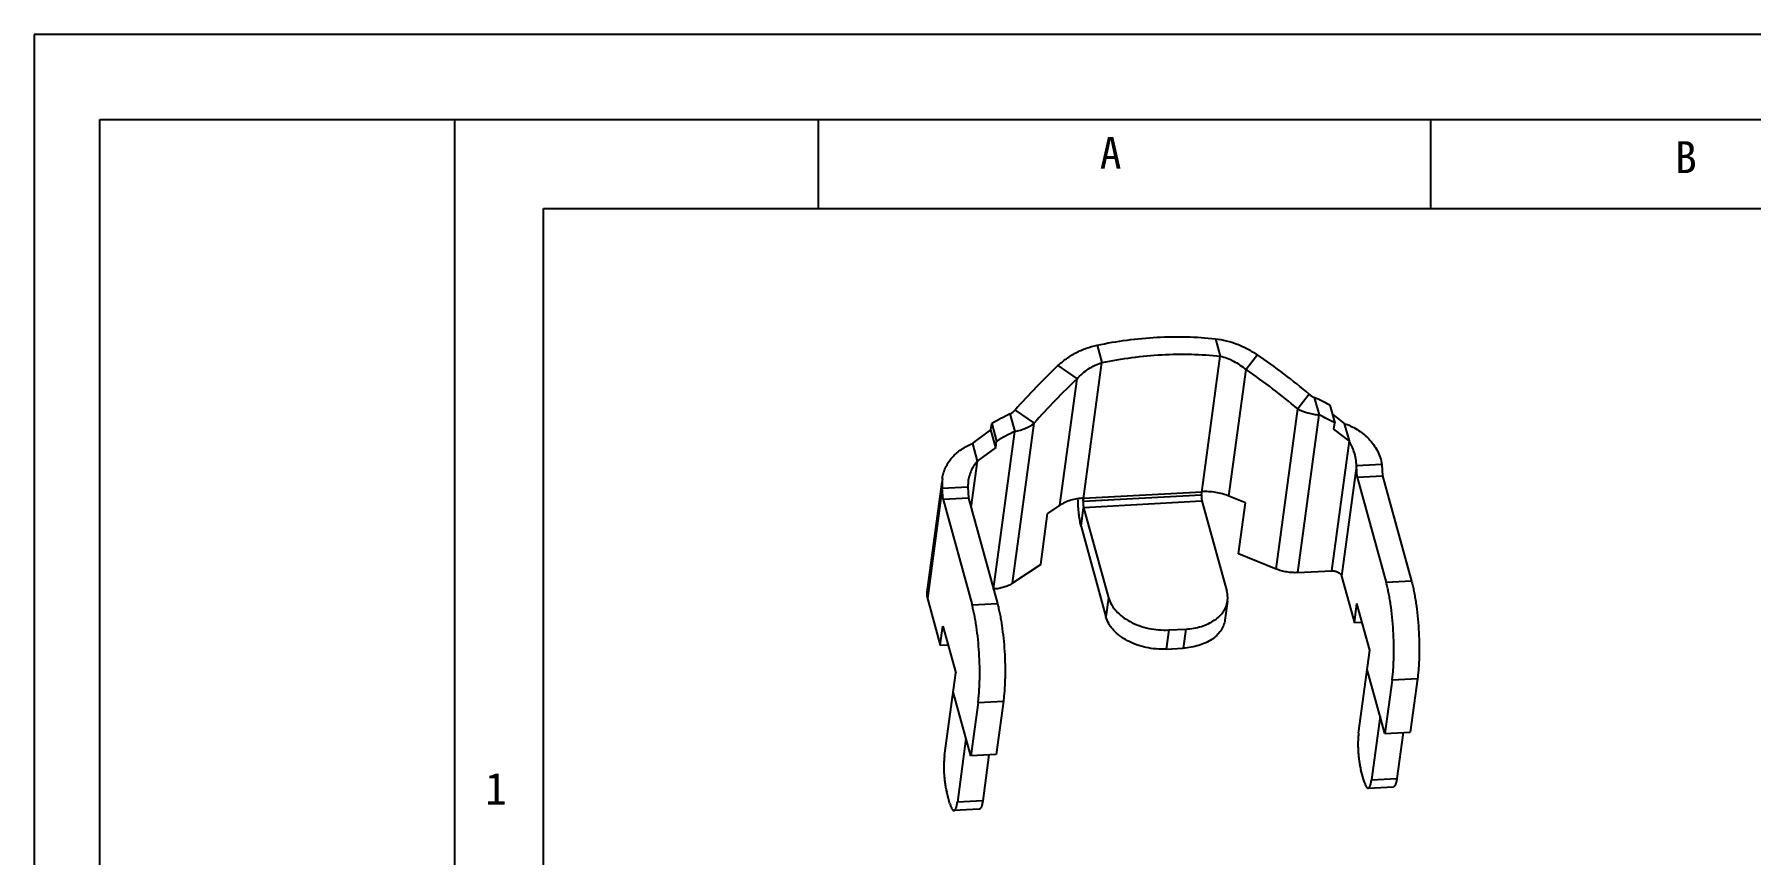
# Model space of a CAD drawing. Header units: millimetres. Extents: x 0 to 297, y 0 to 210.
# Drawn here: x 0 to 99.3, y 162.6 to 210 of the extents above; entities that cross this region are included whole.
import ezdxf

# ---------------------------------------------------------------- set-up
doc = ezdxf.new("R2010")
doc.units = ezdxf.units.MM
doc.header["$LTSCALE"] = 16.335
doc.layers.get('0').update_dxf_attribs({"linetype": 'CONTINUOUS'})
doc.styles.add('TEXTSTYLE_2', font='txt')

msp = doc.modelspace()

# ---------------------------------------------------------------- linework, layer by layer
at = {"color": 3, "linetype": 'Continuous'}
for p, q in [((0, 209.996), (0, 0)), ((296.995, 209.996), (0, 209.996)), ((3.787, 4.935), (3.787, 205.065)), ((3.787, 205.065), (293.207, 205.065)), ((24.314, 4.935), (24.314, 205.065)), ((45.353, 199.934), (45.353, 205.065)), ((80.761, 199.934), (80.761, 205.065)), ((29.445, 10.066), (29.445, 199.934)), ((29.445, 199.934), (288.075, 199.934)), ((75.066, 188.028), (75.751, 187.494)), ((54.246, 186.33), (55.323, 187.12)), ((55.323, 187.12), (55.373, 187.488)), ((77.924, 185.121), (77.964, 184.465)), ((52.482, 184.119), (51.619, 177.744)), ((52.509, 183.745), (51.646, 177.37)), ((52.549, 183.089), (52.509, 183.745)), ((77.964, 184.465), (79.643, 178.375)), ((52.549, 183.089), (54.228, 176.999)), ((60.528, 181.537), (61.968, 176.313)), ((51.646, 177.37), (52.389, 174.674)), ((52.389, 174.674), (52.539, 175.779)), ((52.539, 175.779), (53.282, 173.083)), ((65.458, 174.45), (66.435, 174.503)), ((52.633, 168.294), (53.282, 173.083)), ((79.987, 172.732), (79.57, 169.647)), ((54.154, 168.271), (53.132, 171.978)), ((54.572, 171.356), (54.154, 168.271)), ((53.876, 169.282), (53.377, 165.598)), ((79.151, 169.624), (78.792, 166.974)), ((52.948, 165.503), (52.763, 166.177))]:
    msp.add_line(p, q, dxfattribs=at)
at = {"color": 7, "linetype": 'Continuous'}
for p, q in [((61.463, 192.023), (61.741, 191.012)), ((68.305, 192.393), (68.584, 191.382)), ((59.195, 190.838), (60.298, 190.077)), ((60.656, 182.995), (61.741, 191.012)), ((67.498, 183.365), (68.584, 191.382)), ((69.083, 183.292), (70.073, 190.606)), ((70.73, 191.462), (70.073, 190.606)), ((59.307, 182.763), (60.298, 190.077)), ((73.721, 189.191), (73.064, 188.334)), ((74.014, 189.002), (74.293, 187.991)), ((56.419, 188.049), (56.698, 187.038)), ((56.712, 188.27), (57.815, 187.509)), ((71.811, 179.077), (73.064, 188.334)), ((73.058, 178.871), (74.293, 187.991)), ((74.923, 188.547), (75.202, 187.536)), ((55.602, 186.109), (55.323, 187.12)), ((55.373, 187.488), (55.651, 186.477)), ((55.463, 177.919), (56.698, 187.038)), ((56.562, 178.252), (57.815, 187.509)), ((75.152, 187.167), (75.202, 187.536)), ((76.029, 186.483), (75.152, 187.167)), ((75.751, 187.494), (76.029, 186.483)), ((54.246, 186.33), (54.524, 185.319)), ((55.602, 186.109), (54.524, 185.319)), ((55.602, 186.109), (55.651, 186.477)), ((76.029, 186.483), (75.013, 178.977)), ((54.524, 185.319), (54.161, 182.639)), ((76.458, 185.041), (75.595, 178.667)), ((77.924, 185.121), (76.458, 185.041)), ((76.498, 184.386), (76.458, 185.041)), ((52.509, 183.745), (53.975, 183.824)), ((53.996, 184.118), (53.975, 183.824)), ((53.975, 183.824), (54.015, 183.169)), ((76.498, 184.386), (77.964, 184.465)), ((76.498, 184.386), (78.177, 178.296)), ((54.015, 183.169), (52.549, 183.089)), ((54.015, 183.169), (55.694, 177.079)), ((59.307, 182.763), (58.595, 182.288)), ((60.528, 181.537), (60.677, 182.642)), ((60.608, 183.169), (60.656, 182.995)), ((60.656, 182.995), (67.498, 183.365)), ((60.677, 182.642), (67.52, 183.013)), ((60.677, 182.642), (62.117, 177.418)), ((60.681, 183.179), (67.523, 183.55)), ((67.52, 183.013), (68.96, 177.789)), ((70.032, 182.907), (69.083, 183.292)), ((69.633, 179.96), (70.032, 182.907)), ((58.196, 179.341), (58.595, 182.288)), ((71.811, 179.077), (69.633, 179.96)), ((58.196, 179.341), (56.562, 178.252)), ((73.058, 178.871), (75.013, 178.977)), ((75.595, 178.667), (76.338, 175.97)), ((79.643, 178.375), (78.177, 178.296)), ((54.228, 176.999), (55.694, 177.079)), ((62.117, 177.418), (61.968, 176.313)), ((69, 177.228), (68.851, 176.122)), ((76.338, 175.97), (76.488, 177.076)), ((77.231, 174.38), (76.488, 177.076)), ((76.786, 175.995), (76.338, 175.97)), ((52.389, 174.674), (52.837, 174.698)), ((65.607, 175.555), (65.458, 174.45)), ((65.607, 175.555), (66.585, 175.608)), ((66.585, 175.608), (66.435, 174.503)), ((76.582, 169.59), (77.231, 174.38)), ((78.103, 169.567), (77.081, 173.274)), ((79.987, 172.732), (78.521, 172.653)), ((78.521, 172.653), (78.103, 169.567)), ((54.572, 171.356), (56.038, 171.435)), ((56.038, 171.435), (55.621, 168.35)), ((77.825, 170.578), (77.326, 166.894)), ((78.103, 169.567), (79.57, 169.647)), ((55.621, 168.35), (54.154, 168.271)), ((55.202, 168.327), (54.843, 165.677)), ((76.897, 166.8), (76.711, 167.474)), ((77.326, 166.894), (78.792, 166.974)), ((77.128, 166.407), (78.594, 166.487)), ((54.645, 165.19), (53.179, 165.111)), ((54.843, 165.677), (53.377, 165.598))]:
    msp.add_line(p, q, dxfattribs=at)
at = {"color": 3, "linetype": 'Continuous'}
for centre, radius, start, end in [((68.291, 176.434), 13.809, 61.29609, 65.5136), ((66.197, 168.55), 21.813, 116.63226, 119.75081), ((54.656, 184.031), 2.166, 172.34936, 187.5891)]:
    msp.add_arc(centre, radius, start, end, dxfattribs=at)
at = {"color": 7, "linetype": 'Continuous'}
for centre, radius, start, end in [((68.569, 175.423), 13.809, 61.29609, 65.5136), ((66.476, 167.539), 21.813, 116.63226, 119.75081)]:
    msp.add_arc(centre, radius, start, end, dxfattribs=at)
at = {"color": 3, "linetype": 'Continuous'}
for major_axis, ratio, start_param, end_param in [((12.738, 14.521), 0.422491, 1.363429, 1.549619), ((17.838, -10.188), 0.577152, 1.253967, 1.440157)]:
    msp.add_ellipse((62.576, 182.582), major_axis=major_axis, ratio=ratio, start_param=start_param, end_param=end_param, dxfattribs=at)
at = {"color": 7, "linetype": 'Continuous'}
for centre, major_axis, ratio, start_param, end_param in [((61.919, 181.726), (17.838, -10.188), 0.577152, 1.253967, 1.440157), ((63.679, 181.821), (12.738, 14.521), 0.422491, 1.363429, 1.549619)]:
    msp.add_ellipse(centre, major_axis=major_axis, ratio=ratio, start_param=start_param, end_param=end_param, dxfattribs=at)
at = {"color": 3, "linetype": 'Continuous'}
for points, knots in [([(59.195, 190.838), (59.348, 190.983), (59.677, 191.255), (60.133, 191.536), (60.523, 191.724), (60.929, 191.887), (61.247, 191.977), (61.463, 192.023)], [0, 0, 0, 0, 0.244106, 0.492783, 0.6185, 0.744985, 1, 1, 1, 1]), ([(61.463, 192.023), (62.035, 192.143), (63.183, 192.34), (64.911, 192.502), (66.621, 192.528), (67.749, 192.454), (68.305, 192.393)], [0, 0, 0, 0, 0.254966, 0.507455, 0.756189, 1, 1, 1, 1]), ([(68.305, 192.393), (68.516, 192.37), (68.94, 192.292), (69.561, 192.093), (70.163, 191.817), (70.545, 191.587), (70.73, 191.462)], [0, 0, 0, 0, 0.242776, 0.491697, 0.744469, 1, 1, 1, 1]), ([(73.721, 189.191), (73.766, 189.153), (73.859, 189.083), (73.961, 189.026), (74.014, 189.002)], [0, 0, 0, 0, 0.50338, 1, 1, 1, 1]), ([(56.419, 188.049), (56.476, 188.078), (56.581, 188.143), (56.673, 188.226), (56.712, 188.27)], [0, 0, 0, 0, 0.518111, 1, 1, 1, 1]), ([(75.751, 187.494), (75.877, 187.453), (76.13, 187.352), (76.497, 187.154), (76.849, 186.908), (77.172, 186.616), (77.453, 186.284), (77.68, 185.919), (77.844, 185.53), (77.906, 185.257), (77.924, 185.121)], [0, 0, 0, 0, 0.117575, 0.241397, 0.368996, 0.49806, 0.626697, 0.753566, 0.877978, 1, 1, 1, 1]), ([(52.509, 184.319), (52.524, 184.43), (52.572, 184.649), (52.694, 184.964), (52.863, 185.261), (53.076, 185.535), (53.327, 185.783), (53.609, 186), (53.917, 186.185), (54.135, 186.285), (54.246, 186.33)], [0, 0, 0, 0, 0.119901, 0.24069, 0.363056, 0.48743, 0.613861, 0.741971, 0.871051, 1, 1, 1, 1]), ([(60.334, 183.136), (60.336, 182.99), (60.348, 182.699), (60.381, 182.342), (60.418, 182.067), (60.45, 181.876), (60.486, 181.701), (60.513, 181.589), (60.528, 181.537)], [0, 0, 0, 0, 0.271938, 0.539752, 0.66702, 0.787316, 0.898895, 1, 1, 1, 1]), ([(51.619, 177.744), (51.611, 177.683), (51.607, 177.556), (51.629, 177.431), (51.646, 177.37)], [0, 0, 0, 0, 0.494539, 1, 1, 1, 1]), ([(79.643, 178.375), (79.669, 178.283), (79.718, 178.089), (79.783, 177.786), (79.844, 177.46), (79.919, 176.99), (79.995, 176.37), (80.057, 175.604), (80.089, 174.832), (80.089, 174.197), (80.073, 173.709), (80.053, 173.365), (80.025, 173.041), (80.001, 172.832), (79.987, 172.732)], [0, 0, 0, 0, 0.050553, 0.105357, 0.163892, 0.22565, 0.356605, 0.493453, 0.631168, 0.764683, 0.828324, 0.889116, 0.946527, 1, 1, 1, 1]), ([(54.572, 171.356), (54.586, 171.456), (54.61, 171.665), (54.638, 171.989), (54.658, 172.333), (54.674, 172.821), (54.674, 173.456), (54.642, 174.228), (54.58, 174.994), (54.504, 175.614), (54.429, 176.084), (54.368, 176.41), (54.302, 176.713), (54.253, 176.907), (54.228, 176.999)], [0, 0, 0, 0, 0.053473, 0.110884, 0.171676, 0.235317, 0.368832, 0.506547, 0.643395, 0.77435, 0.836108, 0.894643, 0.949447, 1, 1, 1, 1]), ([(65.458, 174.45), (65.264, 174.439), (64.872, 174.445), (64.293, 174.53), (63.736, 174.688), (63.223, 174.913), (62.773, 175.198), (62.457, 175.481), (62.254, 175.728), (62.093, 175.975), (62.005, 176.177), (61.968, 176.313)], [0, 0, 0, 0, 0.137855, 0.276937, 0.414305, 0.547175, 0.673201, 0.790776, 0.846243, 0.899523, 1, 1, 1, 1]), ([(68.851, 176.122), (68.843, 176.069), (68.822, 175.962), (68.771, 175.806), (68.701, 175.654), (68.582, 175.458), (68.385, 175.228), (68.088, 174.993), (67.734, 174.797), (67.333, 174.647), (66.896, 174.545), (66.591, 174.511), (66.435, 174.503)], [0, 0, 0, 0, 0.05166, 0.103734, 0.156617, 0.210658, 0.323223, 0.443287, 0.57155, 0.707787, 0.851125, 1, 1, 1, 1]), ([(52.633, 168.294), (52.623, 168.216), (52.607, 168.049), (52.595, 167.787), (52.595, 167.506), (52.607, 167.217), (52.631, 166.929), (52.664, 166.656), (52.707, 166.406), (52.743, 166.25), (52.763, 166.177)], [0, 0, 0, 0, 0.110864, 0.235313, 0.368825, 0.506548, 0.643405, 0.774358, 0.894665, 1, 1, 1, 1]), ([(78.792, 166.974), (78.787, 166.938), (78.777, 166.87), (78.757, 166.774), (78.736, 166.691), (78.712, 166.621), (78.686, 166.565), (78.662, 166.528), (78.641, 166.507), (78.626, 166.496), (78.61, 166.489), (78.6, 166.487), (78.594, 166.487)], [0, 0, 0, 0, 0.198364, 0.376912, 0.533854, 0.668266, 0.779938, 0.86974, 0.907315, 0.940796, 0.971224, 1, 1, 1, 1]), ([(52.948, 165.503), (52.957, 165.473), (52.974, 165.416), (53.001, 165.337), (53.03, 165.269), (53.059, 165.212), (53.088, 165.167), (53.114, 165.139), (53.135, 165.123), (53.149, 165.116), (53.164, 165.111), (53.174, 165.111), (53.179, 165.111)], [0, 0, 0, 0, 0.196989, 0.373921, 0.529395, 0.662742, 0.774101, 0.864621, 0.903042, 0.937709, 0.969598, 1, 1, 1, 1]), ([(53.179, 165.111), (53.184, 165.111), (53.195, 165.113), (53.211, 165.12), (53.226, 165.131), (53.247, 165.152), (53.271, 165.189), (53.297, 165.245), (53.321, 165.314), (53.342, 165.398), (53.361, 165.493), (53.372, 165.562), (53.377, 165.598)], [0, 0, 0, 0, 0.028776, 0.059204, 0.092685, 0.13026, 0.220062, 0.331734, 0.466146, 0.623088, 0.801636, 1, 1, 1, 1])]:
    msp.add_open_spline(points, degree=3, knots=knots, dxfattribs=at)
at = {"color": 7, "linetype": 'Continuous'}
for points, knots in [([(60.298, 190.077), (60.395, 190.185), (60.604, 190.389), (60.953, 190.653), (61.333, 190.866), (61.604, 190.97), (61.741, 191.012)], [0, 0, 0, 0, 0.250798, 0.502171, 0.752116, 1, 1, 1, 1]), ([(61.741, 191.012), (62.314, 191.132), (63.462, 191.329), (65.19, 191.491), (66.9, 191.517), (68.028, 191.443), (68.584, 191.382)], [0, 0, 0, 0, 0.254966, 0.507455, 0.756189, 1, 1, 1, 1]), ([(68.584, 191.382), (68.851, 191.326), (69.246, 191.173), (69.729, 190.879), (69.96, 190.701), (70.073, 190.606)], [0, 0, 0, 0, 0.483429, 0.738565, 1, 1, 1, 1]), ([(73.064, 188.334), (73.252, 188.238), (73.553, 188.121), (73.97, 188.025), (74.185, 187.998), (74.293, 187.991)], [0, 0, 0, 0, 0.494135, 0.747201, 1, 1, 1, 1]), ([(56.698, 187.038), (56.806, 187.057), (57.017, 187.105), (57.401, 187.241), (57.664, 187.39), (57.815, 187.509)], [0, 0, 0, 0, 0.27021, 0.527938, 1, 1, 1, 1]), ([(76.458, 185.041), (76.459, 185.179), (76.435, 185.449), (76.337, 185.833), (76.217, 186.126), (76.11, 186.338), (76.056, 186.436), (76.029, 186.483)], [0, 0, 0, 0, 0.270373, 0.5324, 0.778657, 0.893093, 1, 1, 1, 1]), ([(54.524, 185.319), (54.459, 185.236), (54.334, 185.06), (54.178, 184.77), (54.059, 184.454), (54.011, 184.231), (53.996, 184.118)], [0, 0, 0, 0, 0.238265, 0.487233, 0.742212, 1, 1, 1, 1]), ([(60.681, 183.179), (60.552, 183.172), (60.299, 183.144), (59.935, 183.06), (59.603, 182.936), (59.4, 182.824), (59.307, 182.763)], [0, 0, 0, 0, 0.267287, 0.524724, 0.769536, 1, 1, 1, 1]), ([(60.656, 182.995), (60.654, 182.982), (60.651, 182.954), (60.649, 182.894), (60.651, 182.816), (60.658, 182.738), (60.668, 182.68), (60.674, 182.654), (60.677, 182.642)], [0, 0, 0, 0, 0.110703, 0.235338, 0.506551, 0.774334, 0.894812, 1, 1, 1, 1]), ([(67.498, 183.365), (67.497, 183.352), (67.494, 183.325), (67.491, 183.265), (67.493, 183.186), (67.501, 183.108), (67.511, 183.051), (67.517, 183.025), (67.52, 183.013)], [0, 0, 0, 0, 0.110703, 0.235338, 0.506551, 0.774334, 0.894812, 1, 1, 1, 1]), ([(69.083, 183.292), (68.961, 183.341), (68.71, 183.426), (68.321, 183.512), (67.923, 183.556), (67.656, 183.557), (67.523, 183.55)], [0, 0, 0, 0, 0.246743, 0.498079, 0.750392, 1, 1, 1, 1]), ([(73.058, 178.871), (72.952, 178.866), (72.739, 178.866), (72.42, 178.901), (72.109, 178.97), (71.908, 179.038), (71.811, 179.077)], [0, 0, 0, 0, 0.249608, 0.501921, 0.753257, 1, 1, 1, 1]), ([(75.013, 178.977), (75.045, 178.979), (75.111, 178.978), (75.238, 178.959), (75.358, 178.917), (75.461, 178.853), (75.522, 178.797), (75.569, 178.735), (75.588, 178.689), (75.595, 178.667)], [0, 0, 0, 0, 0.137859, 0.277194, 0.546961, 0.673094, 0.790745, 0.899515, 1, 1, 1, 1]), ([(56.562, 178.252), (56.487, 178.202), (56.325, 178.113), (56.059, 178.014), (55.768, 177.946), (55.566, 177.924), (55.463, 177.919)], [0, 0, 0, 0, 0.230464, 0.475276, 0.732713, 1, 1, 1, 1]), ([(69, 177.228), (69.007, 177.274), (69.014, 177.367), (69.01, 177.556), (68.985, 177.697), (68.96, 177.789)], [0, 0, 0, 0, 0.2466, 0.494758, 1, 1, 1, 1]), ([(78.521, 172.653), (78.535, 172.753), (78.559, 172.962), (78.587, 173.286), (78.607, 173.63), (78.623, 174.118), (78.623, 174.752), (78.591, 175.525), (78.529, 176.291), (78.453, 176.911), (78.378, 177.381), (78.317, 177.707), (78.251, 178.01), (78.202, 178.204), (78.177, 178.296)], [0, 0, 0, 0, 0.053473, 0.110884, 0.171676, 0.235317, 0.368832, 0.506547, 0.643395, 0.77435, 0.836108, 0.894643, 0.949447, 1, 1, 1, 1]), ([(55.694, 177.079), (55.72, 176.986), (55.769, 176.793), (55.835, 176.489), (55.895, 176.163), (55.97, 175.693), (56.046, 175.073), (56.108, 174.308), (56.14, 173.535), (56.14, 172.901), (56.124, 172.412), (56.104, 172.068), (56.076, 171.744), (56.052, 171.536), (56.038, 171.435)], [0, 0, 0, 0, 0.050553, 0.105357, 0.163892, 0.22565, 0.356605, 0.493453, 0.631168, 0.764683, 0.828324, 0.889116, 0.946527, 1, 1, 1, 1]), ([(62.117, 177.418), (62.155, 177.282), (62.242, 177.08), (62.404, 176.833), (62.607, 176.586), (62.922, 176.303), (63.373, 176.018), (63.886, 175.793), (64.443, 175.635), (65.022, 175.55), (65.413, 175.545), (65.607, 175.555)], [0, 0, 0, 0, 0.100477, 0.153757, 0.209224, 0.326799, 0.452825, 0.585695, 0.723063, 0.862145, 1, 1, 1, 1]), ([(66.585, 175.608), (66.741, 175.616), (67.045, 175.65), (67.483, 175.752), (67.884, 175.902), (68.237, 176.098), (68.535, 176.334), (68.732, 176.563), (68.851, 176.76), (68.921, 176.911), (68.972, 177.067), (68.993, 177.174), (69, 177.228)], [0, 0, 0, 0, 0.148875, 0.292213, 0.42845, 0.556713, 0.676777, 0.789342, 0.843383, 0.896266, 0.94834, 1, 1, 1, 1]), ([(76.582, 169.59), (76.572, 169.512), (76.556, 169.346), (76.544, 169.084), (76.544, 168.803), (76.556, 168.513), (76.579, 168.226), (76.613, 167.952), (76.656, 167.703), (76.692, 167.546), (76.711, 167.474)], [0, 0, 0, 0, 0.110864, 0.235313, 0.368825, 0.506548, 0.643405, 0.774358, 0.894665, 1, 1, 1, 1]), ([(76.897, 166.8), (76.906, 166.77), (76.922, 166.713), (76.95, 166.634), (76.978, 166.565), (77.007, 166.509), (77.037, 166.464), (77.063, 166.435), (77.083, 166.42), (77.098, 166.412), (77.113, 166.408), (77.123, 166.407), (77.128, 166.407)], [0, 0, 0, 0, 0.196989, 0.373921, 0.529395, 0.662742, 0.774101, 0.864621, 0.903042, 0.937709, 0.969598, 1, 1, 1, 1]), ([(77.128, 166.407), (77.133, 166.408), (77.144, 166.41), (77.16, 166.417), (77.175, 166.428), (77.196, 166.449), (77.22, 166.485), (77.246, 166.541), (77.27, 166.611), (77.291, 166.694), (77.31, 166.79), (77.321, 166.858), (77.326, 166.894)], [0, 0, 0, 0, 0.028776, 0.059204, 0.092685, 0.13026, 0.220062, 0.331734, 0.466146, 0.623088, 0.801636, 1, 1, 1, 1]), ([(54.843, 165.677), (54.838, 165.641), (54.828, 165.573), (54.809, 165.477), (54.787, 165.394), (54.763, 165.324), (54.737, 165.268), (54.713, 165.231), (54.692, 165.21), (54.677, 165.2), (54.661, 165.192), (54.651, 165.191), (54.645, 165.19)], [0, 0, 0, 0, 0.198364, 0.376912, 0.533854, 0.668266, 0.779938, 0.86974, 0.907315, 0.940796, 0.971224, 1, 1, 1, 1])]:
    msp.add_open_spline(points, degree=3, knots=knots, dxfattribs=at)

# ---------------------------------------------------------------- texts
at = {"color": 7, "linetype": 'Continuous', "char_height": 1.847, "width": 1.84739, "attachment_point": 1, "line_spacing_factor": 0.9, "style": 'TEXTSTYLE_2'}
for s, insert in [('A', (61.614, 204.066)), ('B', (94.882, 203.817)), ('1', (26.067, 167.305))]:
    msp.add_mtext(s, dxfattribs=dict(at, insert=insert))

doc.saveas('drawing.dxf')
